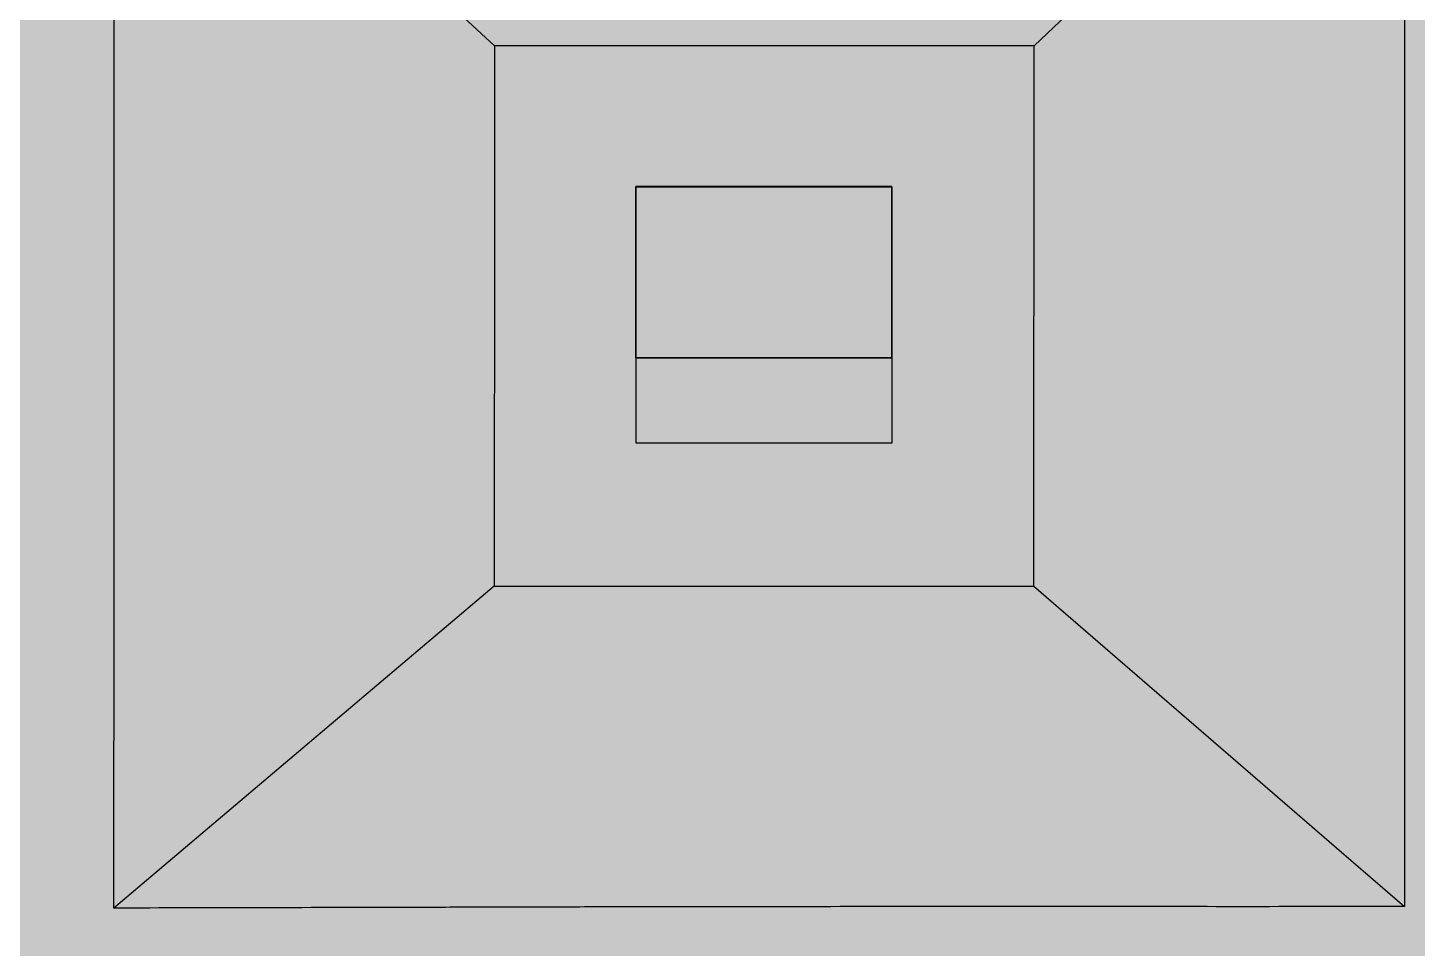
# Model space of a CAD drawing. Header units: metres. Extents: x -1161 to -1081, y 0 to 563.
# Drawn here: x -1118.081 to -1113.188, y 539.699 to 542.939 of the extents above; entities that cross this region are included whole.
import ezdxf

# ---------------------------------------------------------------- set-up
doc = ezdxf.new("R2010")
doc.units = ezdxf.units.M
doc.layers.add('A-DETL-GENF', color=7, linetype='Continuous', lineweight=9)
doc.layers.add('A-GENM', color=7, linetype='Continuous', lineweight=35)

# ---------------------------------------------------------------- blocks, each defined once
blk = doc.blocks.new('T2DPAA-T2D-C3S-RS-M3D-100334_rvt-1-DRG-2873121 - DECK SLAB GENERAL ARRANGEMENT PLAN')
at = {"layer": 'A-GENM', "color": 254, "lineweight": 25, "true_color": 0xd1d1d1}
for p, q in [((-1117.6251, 543.9745), (-1116.4375, 542.875)), ((-1114.5376, 542.875), (-1113.3797, 543.9699)), ((-1116.4375, 542.875), (-1116.4377, 542.3306)), ((-1114.5376, 542.875), (-1116.4375, 542.875)), ((-1114.5381, 540.9739), (-1114.5376, 542.875)), ((-1115.84, 542.3796), (-1115.9396, 542.3796)), ((-1115.9396, 542.3786), (-1115.9396, 541.4776)), ((-1115.74, 542.3796), (-1115.8394, 542.3796)), ((-1115.64, 542.3796), (-1115.7391, 542.3796)), ((-1115.5387, 542.3796), (-1115.6389, 542.3796)), ((-1115.4385, 542.3796), (-1115.5383, 542.3796)), ((-1115.3383, 542.3796), (-1115.4383, 542.3796)), ((-1115.2382, 542.3796), (-1115.3382, 542.3796)), ((-1115.1382, 542.3796), (-1115.238, 542.3796)), ((-1115.0382, 542.3796), (-1115.1378, 542.3796)), ((-1115.0376, 542.079), (-1115.0376, 542.3786)), ((-1116.4377, 542.3299), (-1116.438, 540.9739)), ((-1115.0376, 541.7783), (-1115.0376, 542.0783)), ((-1115.0376, 541.4776), (-1115.0376, 541.7772)), ((-1115.9396, 541.4776), (-1115.0376, 541.4776)), ((-1116.438, 540.9739), (-1117.7774, 539.8406)), ((-1116.438, 540.9739), (-1114.5381, 540.9739)), ((-1114.5381, 540.9739), (-1113.4727, 540.0524)), ((-1113.4726, 540.0523), (-1113.2337, 539.8457))]:
    blk.add_line(p, q, dxfattribs=at)
at = {"layer": 'A-GENM', "color": 9, "lineweight": 25, "true_color": 0xbebebe}
for p, q in [((-1115.9396, 542.3786), (-1115.9396, 542.3035)), ((-1115.0386, 542.3035), (-1115.0386, 542.3786)), ((-1115.9396, 542.3035), (-1115.9396, 542.2284)), ((-1115.0386, 542.2284), (-1115.0386, 542.3035)), ((-1115.9396, 542.2284), (-1115.9396, 542.1532)), ((-1115.0386, 542.1532), (-1115.0386, 542.2284)), ((-1115.9396, 542.1532), (-1115.9396, 542.0781)), ((-1115.0386, 542.0781), (-1115.0386, 542.1532)), ((-1115.9396, 542.0781), (-1115.9396, 542.003)), ((-1115.0386, 542.003), (-1115.0386, 542.0781)), ((-1115.9396, 542.003), (-1115.9396, 541.9279)), ((-1115.0386, 541.9279), (-1115.0386, 542.003)), ((-1115.9396, 541.9279), (-1115.9396, 541.8527)), ((-1115.0386, 541.8527), (-1115.0386, 541.9279)), ((-1115.9396, 541.8527), (-1115.9396, 541.7776)), ((-1115.9396, 541.8527), (-1115.9396, 541.7776)), ((-1115.0386, 541.7776), (-1115.0386, 541.8527))]:
    blk.add_line(p, q, dxfattribs=at)
at = {"layer": 'A-GENM', "color": 253, "lineweight": 25, "true_color": 0xa3a3a3}
for p, q in [((-1115.9396, 542.3035), (-1115.9396, 542.3786)), ((-1115.0386, 542.3786), (-1115.0386, 542.3035)), ((-1115.9396, 542.2284), (-1115.9396, 542.3035)), ((-1115.0386, 542.3035), (-1115.0386, 542.2284)), ((-1115.9396, 542.1532), (-1115.9396, 542.2284)), ((-1115.0386, 542.2284), (-1115.0386, 542.1532)), ((-1115.9396, 542.0781), (-1115.9396, 542.1532)), ((-1115.0386, 542.1532), (-1115.0386, 542.0781)), ((-1115.9396, 542.003), (-1115.9396, 542.0781)), ((-1115.0386, 542.0781), (-1115.0386, 542.003)), ((-1115.9396, 541.9279), (-1115.9396, 542.003)), ((-1115.0386, 542.003), (-1115.0386, 541.9279)), ((-1115.9396, 541.8527), (-1115.9396, 541.9279)), ((-1115.0386, 541.9279), (-1115.0386, 541.8527)), ((-1115.9396, 541.7776), (-1115.9396, 541.8527)), ((-1115.0386, 541.8527), (-1115.0386, 541.7776))]:
    blk.add_line(p, q, dxfattribs=at)
at = {"layer": 'A-GENM', "color": 9, "lineweight": 25, "true_color": 0xbebebe, "flags": 128}
for points in [[(-1117.7774, 539.8406), (-1117.7772, 540.2336), (-1117.7771, 540.6267), (-1117.7769, 541.0197), (-1117.7767, 541.4127), (-1117.7766, 541.8058), (-1117.7764, 542.1988), (-1117.7763, 542.5918), (-1117.7761, 542.9849), (-1117.776, 543.3779)], [(-1113.2327, 543.3779), (-1113.2328, 542.9854), (-1113.2329, 542.593), (-1113.233, 542.2005), (-1113.2331, 541.808), (-1113.2333, 541.4155), (-1113.2334, 541.0231), (-1113.2335, 540.6306), (-1113.2336, 540.2381), (-1113.2337, 539.8457)], [(-1115.9396, 542.3796), (-1115.9396, 542.3791), (-1115.9396, 542.3786)], [(-1115.9396, 542.3786), (-1115.9396, 542.3035), (-1115.9396, 542.2284), (-1115.9396, 542.1532), (-1115.9396, 542.0781), (-1115.9396, 542.003), (-1115.9396, 541.9279), (-1115.9396, 541.8527)], [(-1115.0376, 542.079), (-1115.0376, 542.1792), (-1115.0376, 542.2794), (-1115.0376, 542.3786)], [(-1115.0376, 541.7783), (-1115.0376, 541.8785), (-1115.0376, 541.9787), (-1115.0376, 542.0783)], [(-1115.9396, 541.7776), (-1115.9396, 541.7026), (-1115.9396, 541.6276), (-1115.9396, 541.5526), (-1115.9396, 541.4776)], [(-1115.0376, 541.4776), (-1115.0376, 541.5778), (-1115.0376, 541.6781), (-1115.0376, 541.7772)]]:
    blk.add_lwpolyline(points, dxfattribs=at)
at = {"layer": 'A-GENM', "color": 9, "lineweight": 25, "true_color": 0xbebebe}
for points in [[(-1115.84, 542.3796), (-1115.8732, 542.3796), (-1115.9064, 542.3796), (-1115.9396, 542.3796)], [(-1115.8395, 542.3786), (-1115.8728, 542.3786), (-1115.9062, 542.3786), (-1115.9396, 542.3786)], [(-1115.7394, 542.3786), (-1115.7727, 542.3786), (-1115.8061, 542.3786), (-1115.8395, 542.3786)], [(-1115.74, 542.3796), (-1115.7731, 542.3796), (-1115.8062, 542.3796), (-1115.8394, 542.3796)], [(-1115.6392, 542.3786), (-1115.6726, 542.3786), (-1115.706, 542.3786), (-1115.7394, 542.3786)], [(-1115.64, 542.3796), (-1115.673, 542.3796), (-1115.7061, 542.3796), (-1115.7391, 542.3796)], [(-1115.5391, 542.3786), (-1115.5725, 542.3786), (-1115.6059, 542.3786), (-1115.6392, 542.3786)], [(-1115.5387, 542.3796), (-1115.5721, 542.3796), (-1115.6055, 542.3796), (-1115.6389, 542.3796)], [(-1115.439, 542.3786), (-1115.4724, 542.3786), (-1115.5058, 542.3786), (-1115.5391, 542.3786)], [(-1115.4385, 542.3796), (-1115.4717, 542.3796), (-1115.505, 542.3796), (-1115.5383, 542.3796)], [(-1115.3389, 542.3786), (-1115.3723, 542.3786), (-1115.4057, 542.3786), (-1115.439, 542.3786)], [(-1115.3383, 542.3796), (-1115.3716, 542.3796), (-1115.4049, 542.3796), (-1115.4383, 542.3796)], [(-1115.2388, 542.3786), (-1115.2722, 542.3786), (-1115.3055, 542.3786), (-1115.3389, 542.3786)], [(-1115.2382, 542.3796), (-1115.2716, 542.3796), (-1115.3049, 542.3796), (-1115.3382, 542.3796)], [(-1115.1387, 542.3786), (-1115.1721, 542.3786), (-1115.2054, 542.3786), (-1115.2388, 542.3786)], [(-1115.1382, 542.3796), (-1115.1715, 542.3796), (-1115.2048, 542.3796), (-1115.238, 542.3796)], [(-1115.0386, 542.3786), (-1115.072, 542.3786), (-1115.1053, 542.3786), (-1115.1387, 542.3786)], [(-1115.0382, 542.3796), (-1115.0714, 542.3796), (-1115.1046, 542.3796), (-1115.1378, 542.3796)], [(-1115.9396, 541.7776), (-1115.9062, 541.7776), (-1115.8728, 541.7776), (-1115.8395, 541.7776)], [(-1115.8395, 541.7776), (-1115.8061, 541.7776), (-1115.7727, 541.7776), (-1115.7394, 541.7776)], [(-1115.7394, 541.7776), (-1115.706, 541.7776), (-1115.6726, 541.7776), (-1115.6392, 541.7776)], [(-1115.6392, 541.7776), (-1115.6059, 541.7776), (-1115.5725, 541.7776), (-1115.5391, 541.7776)], [(-1115.5391, 541.7776), (-1115.5058, 541.7776), (-1115.4724, 541.7776), (-1115.439, 541.7776)], [(-1115.439, 541.7776), (-1115.4057, 541.7776), (-1115.3723, 541.7776), (-1115.3389, 541.7776)], [(-1115.3389, 541.7776), (-1115.3055, 541.7776), (-1115.2722, 541.7776), (-1115.2388, 541.7776)], [(-1115.2388, 541.7776), (-1115.2054, 541.7776), (-1115.1721, 541.7776), (-1115.1387, 541.7776)], [(-1115.1387, 541.7776), (-1115.1053, 541.7776), (-1115.072, 541.7776), (-1115.0386, 541.7776)]]:
    blk.add_open_spline(points, degree=3, dxfattribs=at)
at = {"layer": 'A-GENM', "color": 253, "lineweight": 25, "true_color": 0xa3a3a3}
for points in [[(-1115.9396, 542.3786), (-1115.9062, 542.3786), (-1115.8728, 542.3786), (-1115.8395, 542.3786)], [(-1115.8395, 542.3786), (-1115.8061, 542.3786), (-1115.7727, 542.3786), (-1115.7394, 542.3786)], [(-1115.7394, 542.3786), (-1115.706, 542.3786), (-1115.6726, 542.3786), (-1115.6392, 542.3786)], [(-1115.6392, 542.3786), (-1115.6059, 542.3786), (-1115.5725, 542.3786), (-1115.5391, 542.3786)], [(-1115.5391, 542.3786), (-1115.5058, 542.3786), (-1115.4724, 542.3786), (-1115.439, 542.3786)], [(-1115.439, 542.3786), (-1115.4057, 542.3786), (-1115.3723, 542.3786), (-1115.3389, 542.3786)], [(-1115.3389, 542.3786), (-1115.3055, 542.3786), (-1115.2722, 542.3786), (-1115.2388, 542.3786)], [(-1115.2388, 542.3786), (-1115.2054, 542.3786), (-1115.1721, 542.3786), (-1115.1387, 542.3786)], [(-1115.1387, 542.3786), (-1115.1053, 542.3786), (-1115.072, 542.3786), (-1115.0386, 542.3786)], [(-1115.8395, 541.7776), (-1115.8728, 541.7776), (-1115.9062, 541.7776), (-1115.9396, 541.7776)], [(-1115.7394, 541.7776), (-1115.7727, 541.7776), (-1115.8061, 541.7776), (-1115.8395, 541.7776)], [(-1115.6392, 541.7776), (-1115.6726, 541.7776), (-1115.706, 541.7776), (-1115.7394, 541.7776)], [(-1115.5391, 541.7776), (-1115.5725, 541.7776), (-1115.6059, 541.7776), (-1115.6392, 541.7776)], [(-1115.439, 541.7776), (-1115.4724, 541.7776), (-1115.5058, 541.7776), (-1115.5391, 541.7776)], [(-1115.3389, 541.7776), (-1115.3723, 541.7776), (-1115.4057, 541.7776), (-1115.439, 541.7776)], [(-1115.2388, 541.7776), (-1115.2722, 541.7776), (-1115.3055, 541.7776), (-1115.3389, 541.7776)], [(-1115.1387, 541.7776), (-1115.1721, 541.7776), (-1115.2054, 541.7776), (-1115.2388, 541.7776)], [(-1115.0386, 541.7776), (-1115.072, 541.7776), (-1115.1053, 541.7776), (-1115.1387, 541.7776)]]:
    blk.add_open_spline(points, degree=3, dxfattribs=at)
at = {"layer": 'A-GENM', "color": 9, "lineweight": 25, "true_color": 0xbebebe}
for points, knots in [([(-1115.9396, 541.4776), (-1115.8059, 541.4776), (-1115.5053, 541.4776), (-1115.2046, 541.4776), (-1115.0376, 541.4776)], [0, 0, 0, 0, 0.444444, 1, 1, 1, 1]), ([(-1113.2337, 539.8457), (-1113.402, 539.8457), (-1113.7385, 539.8456), (-1114.2434, 539.8457), (-1114.7482, 539.8458), (-1115.1689, 539.8457), (-1115.5055, 539.8455), (-1115.7579, 539.8452), (-1116.0103, 539.8447), (-1116.2628, 539.8442), (-1116.5152, 539.8435), (-1116.8518, 539.8427), (-1117.2725, 539.8417), (-1117.6091, 539.841), (-1117.7774, 539.8406)], [0, 0, 0, 0, 0.111111, 0.222222, 0.333333, 0.444444, 0.5, 0.555556, 0.611111, 0.666667, 0.722222, 0.777778, 0.888889, 1, 1, 1, 1])]:
    blk.add_open_spline(points, degree=3, knots=knots, dxfattribs=at)

msp = doc.modelspace()

# ---------------------------------------------------------------- hatches: boundary and pattern name
at = {"layer": 'A-DETL-GENF', "true_color": 0xc0c0c0, "transparency": 33554624}
h = msp.add_hatch(color=9, dxfattribs=at)
h.paths.add_polyline_path([(-1111.4068, 507.6833), (-1111.4038, 509.3104), (-1115.8427, 509.5292), (-1115.9672, 509.6084), (-1116.0843, 509.6947), (-1116.1785, 509.7729), (-1116.2782, 509.8688), (-1115.9515, 510.1359), (-1115.8802, 510.0721), (-1115.8383, 510.0373), (-1111.9939, 509.8934), (-1111.8511, 509.8074), (-1111.7031, 509.7308), (-1111.5505, 509.6639), (-1111.3939, 509.607), (-1105.4244, 543.8703), (-1105.0297, 543.8889), (-1105.0437, 546.0535), (-1135.8197, 546.0535), (-1135.8232, 544.1752), (-1141.7908, 509.9228), (-1142.1676, 509.9226), (-1142.1716, 507.7407), (-1111.7207, 507.6839)])
h.paths.add_polyline_path([(-1141.9428, 509.9086), (-1141.9428, 509.9086), (-1141.8958, 509.9086)])
h.paths.add_polyline_path([(-1113.0758, 510.4344), (-1113.5295, 511.0763), (-1112.9817, 510.9822), (-1113.0494, 510.5882)])
h.paths.add_polyline_path([(-1114.5522, 511.4141), (-1114.5522, 511.4142), (-1114.5522, 511.4142)])
h.paths.add_polyline_path([(-1114.5522, 511.4141), (-1114.5522, 511.4142), (-1114.5522, 511.4142)])
h.paths.add_polyline_path([(-1114.5522, 511.4142), (-1114.5522, 511.4142), (-1114.5548, 511.4883)])
h.paths.add_polyline_path([(-1116.9781, 512.2536), (-1116.9781, 512.2536), (-1116.9781, 512.4315)])
h.paths.add_polyline_path([(-1115.0674, 515.8749), (-1115.1233, 515.8783), (-1115.1771, 515.894), (-1115.2259, 515.9213), (-1115.2675, 515.9588), (-1115.2997, 516.0046), (-1115.3209, 516.0564), (-1115.3301, 516.1116), (-1115.3267, 516.1675), (-1115.311, 516.2212), (-1115.2837, 516.2701), (-1115.2462, 516.3117), (-1115.2004, 516.3439), (-1115.1486, 516.3651), (-1115.0934, 516.3743), (-1115.0375, 516.3709), (-1114.9838, 516.3552), (-1114.9349, 516.3279), (-1114.8933, 516.2904), (-1114.8611, 516.2446), (-1114.8399, 516.1928), (-1114.8308, 516.1376), (-1114.8341, 516.0817), (-1114.8499, 516.028), (-1114.8771, 515.9791), (-1114.9146, 515.9375), (-1114.9604, 515.9053), (-1115.0122, 515.8841)])
h.paths.add_polyline_path([(-1137.0676, 517.9372), (-1137.2404, 517.9646), (-1137.17, 518.409), (-1136.9972, 518.3817)])
h.paths.add_polyline_path([(-1115.8363, 519.4858), (-1116.5316, 519.4858), (-1116.5316, 520.4658), (-1115.5188, 520.4658), (-1115.6916, 519.4858)])
h.paths.add_polyline_path([(-1132.9721, 520.4137), (-1133.8993, 520.6601), (-1133.7199, 521.6724), (-1132.7564, 521.2255), (-1132.8746, 520.7806)])
h.paths.add_polyline_path([(-1124.1477, 521.9446), (-1124.2036, 521.9479), (-1124.2573, 521.9637), (-1124.3062, 521.9909), (-1124.3478, 522.0284), (-1124.38, 522.0742), (-1124.4012, 522.126), (-1124.4103, 522.1813), (-1124.4069, 522.2371), (-1124.3912, 522.2909), (-1124.3639, 522.3398), (-1124.3264, 522.3813), (-1124.2807, 522.4135), (-1124.2288, 522.4347), (-1124.1736, 522.4439), (-1124.1177, 522.4405), (-1124.064, 522.4248), (-1124.0151, 522.3975), (-1123.9735, 522.36), (-1123.9413, 522.3142), (-1123.9201, 522.2624), (-1123.911, 522.2072), (-1123.9144, 522.1513), (-1123.9301, 522.0976), (-1123.9574, 522.0487), (-1123.9948, 522.0071), (-1124.0406, 521.9749), (-1124.0924, 521.9537)])
h.paths.add_polyline_path([(-1110.154, 535.2026), (-1110.3264, 535.2326), (-1110.2491, 535.6759), (-1110.0767, 535.6459), (-1110.1405, 535.28)])
h.paths.add_polyline_path([(-1121.9534, 535.2613), (-1122.0093, 535.2655), (-1122.0627, 535.2821), (-1122.1112, 535.3101), (-1122.1522, 535.3482), (-1122.1838, 535.395), (-1122.2041, 535.4467), (-1122.2123, 535.502), (-1122.2081, 535.5579), (-1122.1915, 535.6113), (-1122.1635, 535.6598), (-1122.1253, 535.7008), (-1122.079, 535.7323), (-1122.0269, 535.7526), (-1121.9715, 535.7609), (-1121.9157, 535.7567), (-1121.8622, 535.7401), (-1121.8138, 535.7121), (-1121.7728, 535.6739), (-1121.7413, 535.6276), (-1121.7207, 535.5739), (-1121.7127, 535.5201), (-1121.7169, 535.4643), (-1121.7335, 535.4108), (-1121.7615, 535.3624), (-1121.7997, 535.3214), (-1121.8459, 535.2899), (-1121.8981, 535.2695), (-1121.925, 535.2655)])
h.paths.add_polyline_path([(-1132.0744, 541.518), (-1131.9775, 542.0653), (-1131.4302, 541.9684), (-1131.7649, 541.7344)])
h.paths.add_polyline_path([(-1108.9396, 542.3796), (-1108.9396, 542.3796), (-1109.1005, 542.4389)])
h.paths.add_polyline_path([(-1127.7567, 542.3791), (-1127.7567, 542.3796), (-1127.7567, 542.3796)])
h.paths.add_polyline_path([(-1125.0406, 542.3796), (-1125.0406, 542.3796), (-1125.0359, 542.3796)])
h.paths.add_polyline_path([(-1109.9652, 543.3779), (-1109.9652, 543.3779), (-1109.9652, 543.3941)])
h.paths.add_polyline_path([(-1114.5775, 543.3779), (-1114.5775, 543.3779), (-1114.6427, 543.3779)])
h.paths.add_polyline_path([(-1114.7136, 543.3779), (-1114.7136, 543.3779), (-1114.8848, 543.3779)])
h.paths.add_polyline_path([(-1114.6994, 543.3779), (-1114.6994, 543.3779), (-1114.7136, 543.3779)])
h.paths.add_polyline_path([(-1114.6852, 543.3779), (-1114.6852, 543.3779), (-1114.6994, 543.3779)])
h.paths.add_polyline_path([(-1115.2978, 543.3779), (-1115.2978, 543.3779), (-1115.3382, 543.3779)])
h.paths.add_polyline_path([(-1125.1849, 543.378), (-1125.1849, 543.378), (-1125.241, 543.378)])
h.paths.add_polyline_path([(-1125.1674, 543.378), (-1125.1674, 543.378), (-1125.1849, 543.378)])
h.paths.add_polyline_path([(-1127.0023, 543.378), (-1127.0023, 543.378), (-1127.0023, 543.3869)])
h.paths.add_polyline_path([(-1127.227, 543.378), (-1127.227, 543.378), (-1127.2365, 543.378)])
h.paths.add_polyline_path([(-1135.8562, 543.378), (-1135.8562, 543.378), (-1135.8562, 543.3908)])
h.paths.add_polyline_path([(-1109.5636, 543.5777), (-1109.5636, 543.5777), (-1109.4664, 543.5777)])
h.paths.add_polyline_path([(-1113.5623, 543.5777), (-1113.5623, 543.5777), (-1113.5359, 543.5777)])
h.paths.add_polyline_path([(-1113.6023, 543.5777), (-1113.6023, 543.5777), (-1113.5623, 543.5777)])
h.paths.add_polyline_path([(-1113.6432, 543.5777), (-1113.6432, 543.5777), (-1113.6023, 543.5777)])
h.paths.add_polyline_path([(-1113.6847, 543.5777), (-1113.6847, 543.5777), (-1113.6432, 543.5777)])
h.paths.add_polyline_path([(-1113.7268, 543.5777), (-1113.7268, 543.5777), (-1113.6847, 543.5777)])
h.paths.add_polyline_path([(-1113.7317, 543.5777), (-1113.7317, 543.5777), (-1113.7268, 543.5777)])
h.paths.add_polyline_path([(-1113.7692, 543.5777), (-1113.7692, 543.5777), (-1113.7657, 543.5777)])
h.paths.add_polyline_path([(-1115.2665, 543.5777), (-1115.2665, 543.5777), (-1115.1667, 543.5777)])
h.paths.add_polyline_path([(-1115.6955, 543.5777), (-1115.6955, 543.5777), (-1115.6955, 543.5777)])
h.paths.add_polyline_path([(-1117.3617, 543.5777), (-1117.3617, 543.5777), (-1117.3219, 543.5777)])
h.paths.add_polyline_path([(-1123.9205, 543.5778), (-1123.9205, 543.5778), (-1123.9121, 543.5778)])
h.paths.add_polyline_path([(-1123.8701, 543.5778), (-1123.8701, 543.5778), (-1123.8286, 543.5778)])
h.paths.add_polyline_path([(-1124.8468, 543.5778), (-1124.8468, 543.5778), (-1124.8434, 543.5778)])
h.paths.add_polyline_path([(-1124.5357, 543.5778), (-1124.5357, 543.5778), (-1124.5357, 543.5893)])
h.paths.add_polyline_path([(-1125.773, 543.5778), (-1125.773, 543.5778), (-1125.7272, 543.5778)])
h.paths.add_polyline_path([(-1134.3195, 543.5779), (-1134.3195, 543.5779), (-1134.2873, 543.5779)])
h.paths.add_polyline_path([(-1134.2648, 543.5779), (-1134.2648, 543.5779), (-1134.1429, 543.5779)])
h.paths.add_polyline_path([(-1134.5774, 543.5779), (-1134.5774, 543.5779), (-1134.5345, 543.5779)])
h.paths.add_polyline_path([(-1134.6205, 543.5779), (-1134.6205, 543.5779), (-1134.6078, 543.5779)])
h.paths.add_polyline_path([(-1127.5997, 543.9528), (-1127.5997, 543.9528), (-1127.5997, 543.9535)])

# ---------------------------------------------------------------- block references
at = {"lineweight": 5}
msp.add_blockref('T2DPAA-T2D-C3S-RS-M3D-100334_rvt-1-DRG-2873121 - DECK SLAB GENERAL ARRANGEMENT PLAN', (0, 0), dxfattribs=at)

doc.saveas('drawing.dxf')
